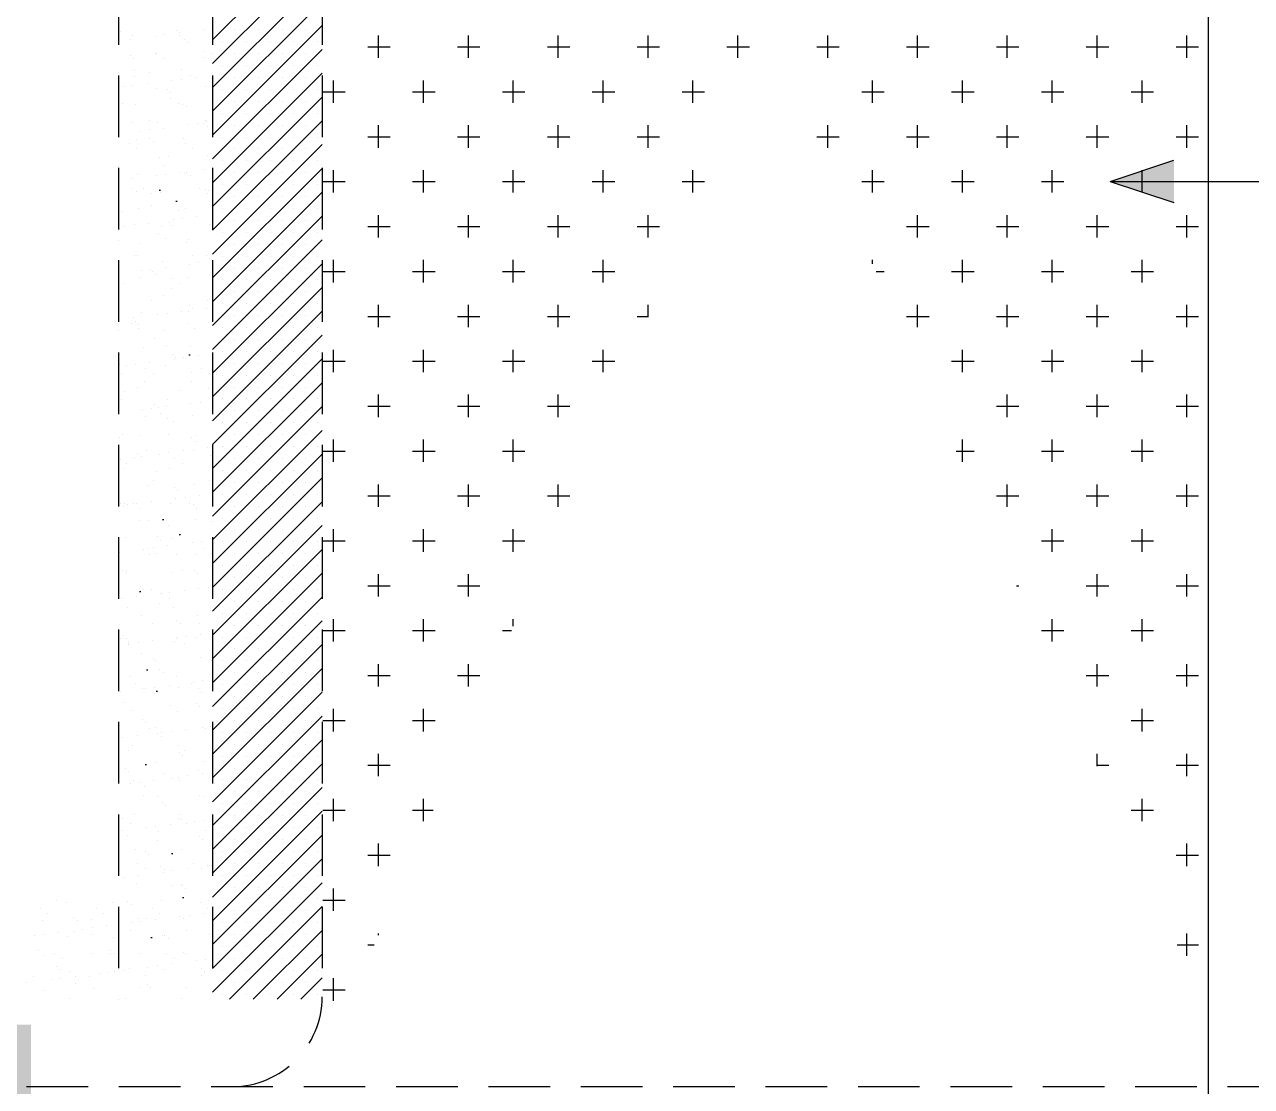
# Model space of a CAD drawing. Header units: millimetres. Extents: x 1852829 to 1882754, y -270850 to -231658.
# Drawn here: x 1857709.8 to 1857948.8, y -238661.6 to -238454.7 of the extents above; entities that cross this region are included whole.
import ezdxf

# ---------------------------------------------------------------- set-up
doc = ezdxf.new("R2010")
doc.units = ezdxf.units.MM
doc.linetypes.add('DASHED', pattern=[0.75, 0.5, -0.25])
doc.layers.add('DETAYLAR', color=7, linetype='Continuous')

# ---------------------------------------------------------------- blocks, each defined once
blk = doc.blocks.new('TD7')
at = {"linetype": 'Continuous', "ltscale": 40}
h = blk.add_hatch(dxfattribs=at)
h.set_pattern_fill('AR-SAND,_I', color=256, scale=29.166667, style=2)
h.set_pattern_definition([(37.5, (-23634.8, -8647.217), (-1.83731, 56.19903), [0, -44.33333, 0, -49.58333, 0, -47.39583]), (7.5, (-23634.8, -8647.22), (51.61849, 82.3126), [0, -23.91667, 0, -39.95833, 0, -15.3125]), (327.5, (-23670.675, -8647.217), (90.82914, 0.16506), [0, -14.58333, 0, -52.5, 0, -68.54167]), (317.5, (-23670.675, -8647.22), (87.6787, 25.59887), [0, -7.29167, 0, -34.41667, 0, -39.375])])
edge = h.paths.add_edge_path()
edge.add_line((-462.75, 631.95), (-432.21, 631.95))
edge.add_line((-492.64, 666.84), (-492.64, 631.95))
edge.add_line((-492.64, 666.84), (-462.75, 666.84))
edge.add_line((-462.75, 1292.86), (-432.21, 1292.86))
edge.add_line((-492.64, 631.95), (-462.75, 631.95))
edge.add_line((-462.75, 1292.86), (-462.75, 631.95))
edge.add_line((-432.21, 1292.86), (-432.21, 632.76))
h = blk.add_hatch(dxfattribs=at)
h.set_pattern_fill('CROSS,_I', color=256, scale=58.333333, style=2)
h.set_pattern_definition([(0, (-23634.8, -8669.255), (14.583333, 14.583333), [7.291667, -21.875]), (90, (-23631.154, -8672.901), (-14.583333, 14.583333), [7.291667, -21.875])])
edge = h.paths.add_edge_path()
edge.add_line((-108.95, 1270.82), (-108.95, 626.96))
edge.add_line((-396.64, 1270.82), (-396.64, 610.73))
blk.add_hatch(color=256, dxfattribs=at).paths.add_polyline_path([(-120.05, 890.69), (-120.05, 904.46), (-140.73, 897.57)])
h = blk.add_hatch(dxfattribs=at)
h.set_pattern_fill('AR-CONC,_I', color=256, scale=5.833333, style=2)
h.set_pattern_definition([(50, (-23634.8, -8735.487), (41.840177, -3.66054), [4.375, -48.125]), (355, (-23634.8, -8735.487), (-8.09383, 43.877874), [3.5, -38.5]), (100.4514, (-23631.313, -8735.79), (33.74638, 40.217307), [3.71818, -40.89996]), (46.1842, (-23634.8, -8723.82), (62.25573, -9.65528), [6.5625, -72.1875]), (96.6356, (-23629.61, -8724.625), (54.52199, 56.82354), [5.57727, -61.34992]), (351.1842, (-23634.8, -8723.82), (54.52195, 56.82359), [5.25, -57.75]), (21, (-23628.967, -8726.737), (34.81958, -23.4861), [4.375, -48.125]), (326, (-23628.967, -8726.737), (14.193394, 42.30042), [3.5, -38.5]), (71.4514, (-23626.065, -8728.694), (49.012987, 18.81428), [3.71818, -40.89996]), (37.5, (-23634.8, -8735.487), (0.709325, 19.418808), [0, -38.033333, 0, -39.083333, 0, -38.645833]), (7.5, (-23634.8, -8735.487), (15.345723, 23.00735), [0, -22.283333, 0, -37.158333, 0, -14.729167]), (327.5, (-23647.808, -8735.487), (31.139642, -1.315701), [0, -14.583333, 0, -45.5, 0, -60.375]), (317.5, (-23653.642, -8735.487), (34.019193, 5.839457), [0, -18.958333, 0, -30.216667, 0, -42.875])])
edge = h.paths.add_edge_path()
edge.add_line((-491.21, 306.7), (-647.68, 306.7))
edge.add_line((-647.68, 306.7), (-647.68, 623.67))
edge.add_line((-647.68, 623.67), (-491.21, 623.67))
edge.add_line((-491.21, 623.67), (-491.21, 347.05))
edge.add_line((-503.72, 306.7), (504.26, 306.7))
edge.add_line((504.26, 306.7), (504.26, 347.05))
edge.add_line((504.26, 347.05), (-491.21, 347.05))
at = {"color": 2, "linetype": 'DASHED', "ltscale": 40}
for p, q in [((-462.75, 1261.99), (-462.75, 631.95)), ((-432.21, 1261.99), (-432.21, 632.76)), ((-396.64, 1261.99), (-396.64, 632.76)), ((-108.95, 1261.99), (-108.95, 649)), ((-492.64, 603.6), (506.57, 603.6))]:
    blk.add_line(p, q, dxfattribs=at)
at = {"linetype": 'Continuous', "ltscale": 40}
for p, q in [((-108.95, 1123.05), (-108.95, 411.45)), ((-432.21, 943.57), (-396.64, 979.13)), ((-432.21, 935.83), (-396.64, 971.4)), ((-432.21, 928.1), (-396.64, 963.66)), ((-432.21, 920.37), (-396.64, 955.93)), ((-462.14, 946.43), (-462.14, 946.43)), ((-458.1, 944.91), (-458.1, 944.91)), ((-450.88, 944.77), (-450.88, 944.77)), ((-447.85, 945.17), (-447.85, 945.17)), ((-443.98, 946.46), (-443.98, 946.46)), ((-443.1, 945.79), (-443.1, 945.79)), ((-442.83, 945.11), (-442.83, 945.11)), ((-435.18, 946.83), (-435.18, 946.83)), ((-432.21, 912.63), (-396.64, 948.2)), ((-425.12, 946.79), (-425.12, 946.79)), ((-417.39, 946.79), (-417.39, 946.79)), ((-409.66, 946.79), (-409.66, 946.79)), ((-401.92, 946.79), (-401.92, 946.79)), ((-458.8, 943.72), (-458.8, 943.72)), ((-441.39, 943.56), (-441.39, 943.56)), ((-440.32, 942.57), (-440.32, 942.57)), ((-432.21, 904.9), (-396.64, 940.46)), ((-428.99, 942.92), (-428.99, 942.92)), ((-421.26, 942.92), (-421.26, 942.92)), ((-413.52, 942.92), (-413.52, 942.92)), ((-405.79, 942.92), (-405.79, 942.92)), ((-398.06, 942.92), (-398.06, 942.92)), ((-458.93, 938.44), (-458.93, 938.44)), ((-457.86, 937.45), (-457.86, 937.45)), ((-450.7, 939.07), (-450.7, 939.07)), ((-450.58, 939.06), (-450.58, 939.06)), ((-448.12, 937.49), (-448.12, 937.49)), ((-435.24, 937.92), (-435.24, 937.92)), ((-434.94, 939.64), (-434.94, 939.64)), ((-432.41, 939.09), (-432.41, 939.09)), ((-425.12, 939.05), (-425.12, 939.05)), ((-417.39, 939.05), (-417.39, 939.05)), ((-409.66, 939.05), (-409.66, 939.05)), ((-401.92, 939.05), (-401.92, 939.05)), ((-457.73, 933.67), (-457.73, 933.67)), ((-452.78, 932.8), (-452.78, 932.8)), ((-442.46, 933.87), (-442.46, 933.87)), ((-432.21, 897.16), (-396.64, 932.73)), ((-428.99, 935.18), (-428.99, 935.18)), ((-421.26, 935.18), (-421.26, 935.18)), ((-413.52, 935.18), (-413.52, 935.18)), ((-405.79, 935.18), (-405.79, 935.18)), ((-398.06, 935.18), (-398.06, 935.18)), ((-461.21, 928.3), (-461.21, 928.3)), ((-458.17, 928.7), (-458.17, 928.7)), ((-457.43, 931.82), (-457.43, 931.82)), ((-453.43, 929.33), (-453.43, 929.33)), ((-445.5, 930.37), (-445.5, 930.37)), ((-442.47, 930.77), (-442.47, 930.77)), ((-439.26, 931.85), (-439.26, 931.85)), ((-437.72, 931.39), (-437.72, 931.39)), ((-434.57, 928.4), (-434.57, 928.4)), ((-425.12, 931.32), (-425.12, 931.32)), ((-417.39, 931.32), (-417.39, 931.32)), ((-409.66, 931.32), (-409.66, 931.32)), ((-401.92, 931.32), (-401.92, 931.32)), ((-450.33, 927.83), (-450.33, 927.83)), ((-446.97, 927.48), (-446.97, 927.48)), ((-445.9, 926.5), (-445.9, 926.5)), ((-445.87, 924.45), (-445.87, 924.45)), ((-432.21, 889.43), (-396.64, 924.99)), ((-428.99, 927.45), (-428.99, 927.45)), ((-421.26, 927.45), (-421.26, 927.45)), ((-413.52, 927.45), (-413.52, 927.45)), ((-405.79, 927.45), (-405.79, 927.45)), ((-398.06, 927.45), (-398.06, 927.45)), ((-461.57, 922.85), (-461.57, 922.85)), ((-457.36, 922.43), (-457.36, 922.43)), ((-443.41, 922.89), (-443.41, 922.89)), ((-442.09, 922.63), (-442.09, 922.63)), ((-440.82, 921.85), (-440.82, 921.85)), ((-425.12, 923.58), (-425.12, 923.58)), ((-417.39, 923.58), (-417.39, 923.58)), ((-409.66, 923.58), (-409.66, 923.58)), ((-401.92, 923.58), (-401.92, 923.58)), ((-458.36, 916.73), (-458.36, 916.73)), ((-452.72, 917.21), (-452.72, 917.21)), ((-449.96, 916.59), (-449.96, 916.59)), ((-437.09, 916.38), (-437.09, 916.38)), ((-435.02, 916.53), (-435.02, 916.53)), ((-434.55, 917.24), (-434.55, 917.24)), ((-434.21, 917.16), (-434.21, 917.16)), ((-432.35, 917), (-432.35, 917)), ((-432.21, 881.7), (-396.64, 917.26)), ((-428.99, 919.72), (-428.99, 919.72)), ((-421.26, 919.72), (-421.26, 919.72)), ((-413.52, 919.72), (-413.52, 919.72)), ((-405.79, 919.72), (-405.79, 919.72)), ((-398.06, 919.72), (-398.06, 919.72)), ((-455.83, 913.91), (-455.83, 913.91)), ((-452.79, 914.31), (-452.79, 914.31)), ((-448.05, 914.93), (-448.05, 914.93)), ((-440.13, 915.98), (-440.13, 915.98)), ((-433.94, 915.54), (-433.94, 915.54)), ((-425.12, 915.85), (-425.12, 915.85)), ((-417.39, 915.85), (-417.39, 915.85)), ((-409.66, 915.85), (-409.66, 915.85)), ((-401.92, 915.85), (-401.92, 915.85)), ((-459.32, 909.81), (-459.32, 909.81)), ((-457, 911.19), (-457, 911.19)), ((-452.55, 911.41), (-452.55, 911.41)), ((-451.48, 910.42), (-451.48, 910.42)), ((-441.73, 911.39), (-441.73, 911.39)), ((-441.16, 909.85), (-441.16, 909.85)), ((-432.21, 873.96), (-396.64, 909.53)), ((-428.99, 911.98), (-428.99, 911.98)), ((-421.26, 911.98), (-421.26, 911.98)), ((-413.52, 911.98), (-413.52, 911.98)), ((-405.79, 911.98), (-405.79, 911.98)), ((-398.06, 911.98), (-398.06, 911.98)), ((-456.86, 908.24), (-456.86, 908.24)), ((-449.59, 905.35), (-449.59, 905.35)), ((-446.4, 905.77), (-446.4, 905.77)), ((-438.7, 908.28), (-438.7, 908.28)), ((-433.84, 905.92), (-433.84, 905.92)), ((-425.12, 908.12), (-425.12, 908.12)), ((-417.39, 908.12), (-417.39, 908.12)), ((-409.66, 908.12), (-409.66, 908.12)), ((-401.92, 908.12), (-401.92, 908.12)), ((-140.73, 897.57), (-120.05, 904.46)), ((-448.01, 902.6), (-448.01, 902.6)), ((-442.67, 900.54), (-442.67, 900.54)), ((-440.6, 900.45), (-440.6, 900.45)), ((-434.75, 901.58), (-434.75, 901.58)), ((-432.21, 866.23), (-396.64, 901.79)), ((-428.99, 904.25), (-428.99, 904.25)), ((-421.26, 904.25), (-421.26, 904.25)), ((-413.52, 904.25), (-413.52, 904.25)), ((-405.79, 904.25), (-405.79, 904.25)), ((-398.06, 904.25), (-398.06, 904.25)), ((-458.37, 898.47), (-458.37, 898.47)), ((-456.63, 899.95), (-456.63, 899.95)), ((-450.45, 899.51), (-450.45, 899.51)), ((-447.41, 899.91), (-447.41, 899.91)), ((-441.36, 900.15), (-441.36, 900.15)), ((-439.52, 899.47), (-439.52, 899.47)), ((-428.99, 896.51), (-428.99, 896.51)), ((-425.12, 900.38), (-425.12, 900.38)), ((-421.26, 896.51), (-421.26, 896.51)), ((-417.39, 900.38), (-417.39, 900.38)), ((-413.52, 896.51), (-413.52, 896.51)), ((-409.66, 900.38), (-409.66, 900.38)), ((-405.79, 896.51), (-405.79, 896.51)), ((-401.92, 900.38), (-401.92, 900.38)), ((-398.06, 896.51), (-398.06, 896.51)), ((-140.73, 897.57), (-120.05, 890.69)), ((-140.73, 897.57), (-14.33, 897.57)), ((-458.13, 895.33), (-458.13, 895.33)), ((-457.06, 894.35), (-457.06, 894.35)), ((-454.61, 895.2), (-454.61, 895.2)), ((-452.15, 893.64), (-452.15, 893.64)), ((-449.23, 894.11), (-449.23, 894.11)), ((-436.45, 895.24), (-436.45, 895.24)), ((-434.45, 894.82), (-434.45, 894.82)), ((-433.99, 893.67), (-433.99, 893.67)), ((-433.47, 894.68), (-433.47, 894.68)), ((-432.21, 858.49), (-396.64, 894.06)), ((-425.12, 892.65), (-425.12, 892.65)), ((-417.39, 892.65), (-417.39, 892.65)), ((-409.66, 892.65), (-409.66, 892.65)), ((-401.92, 892.65), (-401.92, 892.65)), ((-456.26, 888.71), (-456.26, 888.71)), ((-451.98, 889.7), (-451.98, 889.7)), ((-440.99, 888.91), (-440.99, 888.91)), ((-428.99, 888.78), (-428.99, 888.78)), ((-421.26, 888.78), (-421.26, 888.78)), ((-413.52, 888.78), (-413.52, 888.78)), ((-405.79, 888.78), (-405.79, 888.78)), ((-398.06, 888.78), (-398.06, 888.78)), ((-461.46, 887.96), (-461.46, 887.96)), ((-445.07, 885.12), (-445.07, 885.12)), ((-443.3, 888), (-443.3, 888)), ((-442.03, 885.52), (-442.03, 885.52)), ((-437.29, 886.14), (-437.29, 886.14)), ((-432.21, 850.76), (-396.64, 886.32)), ((-425.12, 884.91), (-425.12, 884.91)), ((-417.39, 884.91), (-417.39, 884.91)), ((-409.66, 884.91), (-409.66, 884.91)), ((-401.92, 884.91), (-401.92, 884.91)), ((-460.77, 883.05), (-460.77, 883.05)), ((-457.74, 883.45), (-457.74, 883.45)), ((-452.99, 884.07), (-452.99, 884.07)), ((-449.9, 880.6), (-449.9, 880.6)), ((-448.86, 882.87), (-448.86, 882.87)), ((-446.18, 884.38), (-446.18, 884.38)), ((-445.1, 883.39), (-445.1, 883.39)), ((-433.1, 883.44), (-433.1, 883.44)), ((-428.99, 881.05), (-428.99, 881.05)), ((-421.26, 881.05), (-421.26, 881.05)), ((-413.52, 881.05), (-413.52, 881.05)), ((-405.79, 881.05), (-405.79, 881.05)), ((-398.06, 881.05), (-398.06, 881.05)), ((-462.64, 878.27), (-462.64, 878.27)), ((-455.89, 877.47), (-455.89, 877.47)), ((-447.44, 879.03), (-447.44, 879.03)), ((-440.62, 877.67), (-440.62, 877.67)), ((-440.03, 878.74), (-440.03, 878.74)), ((-432.21, 843.03), (-396.64, 878.59)), ((-425.12, 877.18), (-425.12, 877.18)), ((-417.39, 877.18), (-417.39, 877.18)), ((-409.66, 877.18), (-409.66, 877.18)), ((-401.92, 877.18), (-401.92, 877.18)), ((-457.56, 873.62), (-457.56, 873.62)), ((-456.75, 873.36), (-456.75, 873.36)), ((-438.59, 873.39), (-438.59, 873.39)), ((-434.22, 873.42), (-434.22, 873.42)), ((-428.99, 873.31), (-428.99, 873.31)), ((-421.26, 873.31), (-421.26, 873.31)), ((-413.52, 873.31), (-413.52, 873.31)), ((-405.79, 873.31), (-405.79, 873.31)), ((-398.06, 873.31), (-398.06, 873.31)), ((-455.39, 868.66), (-455.39, 868.66)), ((-452.36, 869.05), (-452.36, 869.05)), ((-448.49, 871.63), (-448.49, 871.63)), ((-447.62, 869.68), (-447.62, 869.68)), ((-439.69, 870.72), (-439.69, 870.72)), ((-436.66, 871.12), (-436.66, 871.12)), ((-433.15, 872.44), (-433.15, 872.44)), ((-432.74, 872.2), (-432.74, 872.2)), ((-432.21, 835.29), (-396.64, 870.86)), ((-425.12, 869.45), (-425.12, 869.45)), ((-417.39, 869.45), (-417.39, 869.45)), ((-409.66, 869.45), (-409.66, 869.45)), ((-401.92, 869.45), (-401.92, 869.45)), ((-455.53, 866.23), (-455.53, 866.23)), ((-451.76, 868.3), (-451.76, 868.3)), ((-450.68, 867.32), (-450.68, 867.32)), ((-445.19, 865.99), (-445.19, 865.99)), ((-440.26, 866.43), (-440.26, 866.43)), ((-428.99, 865.58), (-428.99, 865.58)), ((-421.26, 865.58), (-421.26, 865.58)), ((-413.52, 865.58), (-413.52, 865.58)), ((-405.79, 865.58), (-405.79, 865.58)), ((-398.06, 865.58), (-398.06, 865.58)), ((-460.9, 864.39), (-460.9, 864.39)), ((-445.61, 862.67), (-445.61, 862.67)), ((-442.73, 864.42), (-442.73, 864.42)), ((-432.37, 860.96), (-432.37, 860.96)), ((-432.21, 827.56), (-396.64, 863.12)), ((-425.12, 861.71), (-425.12, 861.71)), ((-417.39, 861.71), (-417.39, 861.71)), ((-409.66, 861.71), (-409.66, 861.71)), ((-401.92, 861.71), (-401.92, 861.71)), ((-452.04, 858.75), (-452.04, 858.75)), ((-448.12, 860.39), (-448.12, 860.39)), ((-439.8, 857.34), (-439.8, 857.34)), ((-433.87, 858.78), (-433.87, 858.78)), ((-428.99, 857.84), (-428.99, 857.84)), ((-421.26, 857.84), (-421.26, 857.84)), ((-413.52, 857.84), (-413.52, 857.84)), ((-405.79, 857.84), (-405.79, 857.84)), ((-398.06, 857.84), (-398.06, 857.84)), ((-462.68, 852.59), (-462.68, 852.59)), ((-457.94, 853.22), (-457.94, 853.22)), ((-455.16, 855), (-455.16, 855)), ((-450.02, 854.26), (-450.02, 854.26)), ((-446.98, 854.66), (-446.98, 854.66)), ((-442.24, 855.28), (-442.24, 855.28)), ((-439.89, 855.19), (-439.89, 855.19)), ((-438.73, 856.36), (-438.73, 856.36)), ((-434.31, 856.33), (-434.31, 856.33)), ((-432.21, 819.82), (-396.64, 855.39)), ((-425.12, 853.98), (-425.12, 853.98)), ((-417.39, 853.98), (-417.39, 853.98)), ((-409.66, 853.98), (-409.66, 853.98)), ((-401.92, 853.98), (-401.92, 853.98)), ((-462.68, 849.22), (-462.68, 849.22)), ((-458.64, 851.35), (-458.64, 851.35)), ((-457.34, 852.23), (-457.34, 852.23)), ((-456.26, 851.24), (-456.26, 851.24)), ((-456.18, 849.78), (-456.18, 849.78)), ((-447.76, 849.15), (-447.76, 849.15)), ((-440.48, 851.38), (-440.48, 851.38)), ((-438.02, 849.82), (-438.02, 849.82)), ((-433.65, 851.71), (-433.65, 851.71)), ((-428.99, 850.11), (-428.99, 850.11)), ((-421.26, 850.11), (-421.26, 850.11)), ((-413.52, 850.11), (-413.52, 850.11)), ((-405.79, 850.11), (-405.79, 850.11)), ((-398.06, 850.11), (-398.06, 850.11)), ((-451.19, 846.59), (-451.19, 846.59)), ((-432.21, 812.09), (-396.64, 847.66)), ((-425.12, 846.24), (-425.12, 846.24)), ((-417.39, 846.24), (-417.39, 846.24)), ((-409.66, 846.24), (-409.66, 846.24)), ((-401.92, 846.24), (-401.92, 846.24)), ((-454.79, 843.76), (-454.79, 843.76)), ((-447.33, 844.14), (-447.33, 844.14)), ((-445.38, 841.27), (-445.38, 841.27)), ((-439.52, 843.95), (-439.52, 843.95)), ((-436.86, 840.89), (-436.86, 840.89)), ((-428.99, 842.38), (-428.99, 842.38)), ((-421.26, 842.38), (-421.26, 842.38)), ((-413.52, 842.38), (-413.52, 842.38)), ((-405.79, 842.38), (-405.79, 842.38)), ((-398.06, 842.38), (-398.06, 842.38)), ((-462.31, 837.98), (-462.31, 837.98)), ((-460.34, 837.8), (-460.34, 837.8)), ((-457.3, 838.2), (-457.3, 838.2)), ((-453.93, 836.74), (-453.93, 836.74)), ((-452.56, 838.82), (-452.56, 838.82)), ((-447.39, 837.91), (-447.39, 837.91)), ((-444.64, 839.86), (-444.64, 839.86)), ((-444.31, 840.28), (-444.31, 840.28)), ((-441.6, 840.26), (-441.6, 840.26)), ((-435.77, 836.78), (-435.77, 836.78)), ((-432.21, 804.36), (-396.64, 839.92)), ((-425.12, 838.51), (-425.12, 838.51)), ((-417.39, 838.51), (-417.39, 838.51)), ((-409.66, 838.51), (-409.66, 838.51)), ((-401.92, 838.51), (-401.92, 838.51)), ((-461.84, 835.16), (-461.84, 835.16)), ((-451.47, 835.18), (-451.47, 835.18)), ((-439.23, 835.63), (-439.23, 835.63)), ((-439.16, 832.71), (-439.16, 832.71)), ((-433.31, 835.21), (-433.31, 835.21)), ((-428.99, 834.64), (-428.99, 834.64)), ((-421.26, 834.64), (-421.26, 834.64)), ((-413.52, 834.64), (-413.52, 834.64)), ((-405.79, 834.64), (-405.79, 834.64)), ((-398.06, 834.64), (-398.06, 834.64)), ((-460.78, 829.5), (-460.78, 829.5)), ((-456.77, 830.51), (-456.77, 830.51)), ((-454.42, 832.52), (-454.42, 832.52)), ((-442.62, 829.53), (-442.62, 829.53)), ((-433.42, 830.31), (-433.42, 830.31)), ((-432.35, 829.33), (-432.35, 829.33)), ((-432.21, 796.62), (-396.64, 832.19)), ((-425.12, 830.78), (-425.12, 830.78)), ((-417.39, 830.78), (-417.39, 830.78)), ((-409.66, 830.78), (-409.66, 830.78)), ((-401.92, 830.78), (-401.92, 830.78)), ((-461.94, 826.75), (-461.94, 826.75)), ((-450.96, 825.19), (-450.96, 825.19)), ((-447.02, 826.67), (-447.02, 826.67)), ((-439.26, 825.47), (-439.26, 825.47)), ((-436.22, 825.87), (-436.22, 825.87)), ((-428.99, 826.91), (-428.99, 826.91)), ((-421.26, 826.91), (-421.26, 826.91)), ((-413.52, 826.91), (-413.52, 826.91)), ((-405.79, 826.91), (-405.79, 826.91)), ((-398.06, 826.91), (-398.06, 826.91)), ((-454.96, 823.4), (-454.96, 823.4)), ((-454.06, 821.28), (-454.06, 821.28)), ((-451.92, 823.8), (-451.92, 823.8)), ((-449.88, 824.21), (-449.88, 824.21)), ((-449.22, 822.14), (-449.22, 822.14)), ((-447.18, 824.43), (-447.18, 824.43)), ((-438.79, 821.47), (-438.79, 821.47)), ((-432.21, 788.89), (-396.64, 824.45)), ((-425.12, 823.04), (-425.12, 823.04)), ((-417.39, 823.04), (-417.39, 823.04)), ((-409.66, 823.04), (-409.66, 823.04)), ((-401.92, 823.04), (-401.92, 823.04)), ((-446.76, 820.57), (-446.76, 820.57)), ((-444.81, 819.56), (-444.81, 819.56)), ((-428.99, 819.17), (-428.99, 819.17)), ((-421.26, 819.17), (-421.26, 819.17)), ((-413.52, 819.17), (-413.52, 819.17)), ((-405.79, 819.17), (-405.79, 819.17)), ((-398.06, 819.17), (-398.06, 819.17)), ((-462.35, 814.44), (-462.35, 814.44)), ((-461.58, 815.51), (-461.58, 815.51)), ((-456.07, 814.89), (-456.07, 814.89)), ((-446.65, 815.43), (-446.65, 815.43)), ((-439, 814.24), (-439, 814.24)), ((-437.93, 813.25), (-437.93, 813.25)), ((-437.91, 814.93), (-437.91, 814.93)), ((-432.21, 781.15), (-396.64, 816.72)), ((-425.12, 815.31), (-425.12, 815.31)), ((-417.39, 815.31), (-417.39, 815.31)), ((-409.66, 815.31), (-409.66, 815.31)), ((-401.92, 815.31), (-401.92, 815.31)), ((-456.54, 809.12), (-456.54, 809.12)), ((-453.69, 810.04), (-453.69, 810.04)), ((-449.58, 809.01), (-449.58, 809.01)), ((-446.55, 809.41), (-446.55, 809.41)), ((-441.8, 810.03), (-441.8, 810.03)), ((-438.42, 810.23), (-438.42, 810.23)), ((-433.88, 811.07), (-433.88, 811.07)), ((-432.21, 773.42), (-396.64, 808.99)), ((-428.99, 811.44), (-428.99, 811.44)), ((-421.26, 811.44), (-421.26, 811.44)), ((-413.52, 811.44), (-413.52, 811.44)), ((-405.79, 811.44), (-405.79, 811.44)), ((-398.06, 811.44), (-398.06, 811.44)), ((-462.68, 807.5), (-462.68, 807.5)), ((-462.25, 807.34), (-462.25, 807.34)), ((-460.22, 805.93), (-460.22, 805.93)), ((-457.51, 807.96), (-457.51, 807.96)), ((-455.46, 808.13), (-455.46, 808.13)), ((-444.51, 807.53), (-444.51, 807.53)), ((-442.05, 805.96), (-442.05, 805.96)), ((-432.85, 808.6), (-432.85, 808.6)), ((-425.12, 807.57), (-425.12, 807.57)), ((-417.39, 807.57), (-417.39, 807.57)), ((-409.66, 807.57), (-409.66, 807.57)), ((-401.92, 807.57), (-401.92, 807.57)), ((-461.21, 804.27), (-461.21, 804.27)), ((-450.39, 803.48), (-450.39, 803.48)), ((-446.29, 804.19), (-446.29, 804.19)), ((-432.21, 765.69), (-396.64, 801.25)), ((-428.99, 803.71), (-428.99, 803.71)), ((-421.26, 803.71), (-421.26, 803.71)), ((-413.52, 803.71), (-413.52, 803.71)), ((-405.79, 803.71), (-405.79, 803.71)), ((-398.06, 803.71), (-398.06, 803.71)), ((-453.32, 798.8), (-453.32, 798.8)), ((-451.36, 800.29), (-451.36, 800.29)), ((-444.58, 798.16), (-444.58, 798.16)), ((-443.51, 797.18), (-443.51, 797.18)), ((-438.05, 798.99), (-438.05, 798.99)), ((-433.2, 800.32), (-433.2, 800.32)), ((-425.12, 799.84), (-425.12, 799.84)), ((-417.39, 799.84), (-417.39, 799.84)), ((-409.66, 799.84), (-409.66, 799.84)), ((-401.92, 799.84), (-401.92, 799.84)), ((-462.12, 793.04), (-462.12, 793.04)), ((-460.84, 793.03), (-460.84, 793.03)), ((-457.97, 792.89), (-457.97, 792.89)), ((-456.87, 792.94), (-456.87, 792.94)), ((-452.13, 793.57), (-452.13, 793.57)), ((-445.92, 792.95), (-445.92, 792.95)), ((-444.2, 794.61), (-444.2, 794.61)), ((-441.17, 795.01), (-441.17, 795.01)), ((-439.8, 792.92), (-439.8, 792.92)), ((-436.43, 795.64), (-436.43, 795.64)), ((-432.21, 757.95), (-396.64, 793.52)), ((-428.99, 795.97), (-428.99, 795.97)), ((-421.26, 795.97), (-421.26, 795.97)), ((-413.52, 795.97), (-413.52, 795.97)), ((-405.79, 795.97), (-405.79, 795.97)), ((-398.06, 795.97), (-398.06, 795.97)), ((-461.04, 792.06), (-461.04, 792.06)), ((-459.91, 792.54), (-459.91, 792.54)), ((-455.51, 791.32), (-455.51, 791.32)), ((-438.43, 792.53), (-438.43, 792.53)), ((-437.34, 791.35), (-437.34, 791.35)), ((-425.12, 792.11), (-425.12, 792.11)), ((-417.39, 792.11), (-417.39, 792.11)), ((-409.66, 792.11), (-409.66, 792.11)), ((-401.92, 792.11), (-401.92, 792.11)), ((-455.97, 787.41), (-455.97, 787.41)), ((-452.95, 787.56), (-452.95, 787.56)), ((-446.65, 785.68), (-446.65, 785.68)), ((-437.69, 787.75), (-437.69, 787.75)), ((-432.63, 787.21), (-432.63, 787.21)), ((-432.21, 750.22), (-396.64, 785.78)), ((-428.99, 788.24), (-428.99, 788.24)), ((-421.26, 788.24), (-421.26, 788.24)), ((-413.52, 788.24), (-413.52, 788.24)), ((-405.79, 788.24), (-405.79, 788.24)), ((-398.06, 788.24), (-398.06, 788.24)), ((-460.47, 781.79), (-460.47, 781.79)), ((-450.16, 782.09), (-450.16, 782.09)), ((-449.09, 781.1), (-449.09, 781.1)), ((-445.55, 781.71), (-445.55, 781.71)), ((-425.12, 784.37), (-425.12, 784.37)), ((-417.39, 784.37), (-417.39, 784.37)), ((-409.66, 784.37), (-409.66, 784.37)), ((-401.92, 784.37), (-401.92, 784.37)), ((-462.45, 777.11), (-462.45, 777.11)), ((-454.53, 778.15), (-454.53, 778.15)), ((-453.25, 778.28), (-453.25, 778.28)), ((-451.49, 778.55), (-451.49, 778.55)), ((-446.75, 779.17), (-446.75, 779.17)), ((-438.83, 780.22), (-438.83, 780.22)), ((-435.79, 780.62), (-435.79, 780.62)), ((-435.09, 778.31), (-435.09, 778.31)), ((-432.21, 742.48), (-396.64, 778.05)), ((-428.99, 780.5), (-428.99, 780.5)), ((-421.26, 780.5), (-421.26, 780.5)), ((-413.52, 780.5), (-413.52, 780.5)), ((-405.79, 780.5), (-405.79, 780.5)), ((-398.06, 780.5), (-398.06, 780.5)), ((-452.59, 776.32), (-452.59, 776.32)), ((-450.79, 776.71), (-450.79, 776.71)), ((-444.01, 776.45), (-444.01, 776.45)), ((-437.32, 776.51), (-437.32, 776.51)), ((-432.63, 776.75), (-432.63, 776.75)), ((-425.12, 776.64), (-425.12, 776.64)), ((-417.39, 776.64), (-417.39, 776.64)), ((-409.66, 776.64), (-409.66, 776.64)), ((-401.92, 776.64), (-401.92, 776.64)), ((-461.55, 771.33), (-461.55, 771.33)), ((-460.11, 770.55), (-460.11, 770.55)), ((-460.1, 771.04), (-460.1, 771.04)), ((-445.19, 770.47), (-445.19, 770.47)), ((-441.94, 771.07), (-441.94, 771.07)), ((-438.21, 771.13), (-438.21, 771.13)), ((-437.13, 770.15), (-437.13, 770.15)), ((-432.21, 734.75), (-396.64, 770.32)), ((-428.99, 772.77), (-428.99, 772.77)), ((-421.26, 772.77), (-421.26, 772.77)), ((-413.52, 772.77), (-413.52, 772.77)), ((-405.79, 772.77), (-405.79, 772.77)), ((-398.06, 772.77), (-398.06, 772.77)), ((-455.74, 766.01), (-455.74, 766.01)), ((-454.67, 765.03), (-454.67, 765.03)), ((-452.22, 765.08), (-452.22, 765.08)), ((-436.95, 765.27), (-436.95, 765.27)), ((-433.45, 765.82), (-433.45, 765.82)), ((-428.99, 765.04), (-428.99, 765.04)), ((-425.12, 768.9), (-425.12, 768.9)), ((-421.26, 765.04), (-421.26, 765.04)), ((-417.39, 768.9), (-417.39, 768.9)), ((-413.52, 765.04), (-413.52, 765.04)), ((-409.66, 768.9), (-409.66, 768.9)), ((-405.79, 765.04), (-405.79, 765.04)), ((-401.92, 768.9), (-401.92, 768.9)), ((-398.06, 765.04), (-398.06, 765.04)), ((-461.82, 762.09), (-461.82, 762.09)), ((-457.07, 762.71), (-457.07, 762.71)), ((-449.15, 763.75), (-449.15, 763.75)), ((-448.54, 763.67), (-448.54, 763.67)), ((-446.11, 764.15), (-446.11, 764.15)), ((-446.08, 762.11), (-446.08, 762.11)), ((-441.37, 764.78), (-441.37, 764.78)), ((-432.21, 727.02), (-396.64, 762.58)), ((-425.12, 761.17), (-425.12, 761.17)), ((-417.39, 761.17), (-417.39, 761.17)), ((-409.66, 761.17), (-409.66, 761.17)), ((-401.92, 761.17), (-401.92, 761.17)), ((-459.74, 759.31), (-459.74, 759.31)), ((-449.59, 760.38), (-449.59, 760.38)), ((-444.82, 759.23), (-444.82, 759.23)), ((-428.99, 757.3), (-428.99, 757.3)), ((-421.26, 757.3), (-421.26, 757.3)), ((-413.52, 757.3), (-413.52, 757.3)), ((-405.79, 757.3), (-405.79, 757.3)), ((-398.06, 757.3), (-398.06, 757.3)), ((-455.39, 756.43), (-455.39, 756.43)), ((-451.85, 753.84), (-451.85, 753.84)), ((-443.79, 755.06), (-443.79, 755.06)), ((-442.71, 754.07), (-442.71, 754.07)), ((-437.23, 756.46), (-437.23, 756.46)), ((-436.58, 754.03), (-436.58, 754.03)), ((-432.21, 719.28), (-396.64, 754.85)), ((-425.12, 753.44), (-425.12, 753.44)), ((-417.39, 753.44), (-417.39, 753.44)), ((-409.66, 753.44), (-409.66, 753.44)), ((-401.92, 753.44), (-401.92, 753.44)), ((-462, 749.03), (-462, 749.03)), ((-461.32, 749.94), (-461.32, 749.94)), ((-443.83, 749.07), (-443.83, 749.07)), ((-443.77, 749.36), (-443.77, 749.36)), ((-440.74, 749.76), (-440.74, 749.76)), ((-437.64, 749.42), (-437.64, 749.42)), ((-435.99, 750.38), (-435.99, 750.38)), ((-428.99, 749.57), (-428.99, 749.57)), ((-421.26, 749.57), (-421.26, 749.57)), ((-413.52, 749.57), (-413.52, 749.57)), ((-405.79, 749.57), (-405.79, 749.57)), ((-398.06, 749.57), (-398.06, 749.57)), ((-460.25, 748.95), (-460.25, 748.95)), ((-459.54, 747.47), (-459.54, 747.47)), ((-459.47, 747.29), (-459.47, 747.29)), ((-459.37, 748.07), (-459.37, 748.07)), ((-456.44, 747.69), (-456.44, 747.69)), ((-451.69, 748.32), (-451.69, 748.32)), ((-444.45, 747.99), (-444.45, 747.99)), ((-441.37, 747.5), (-441.37, 747.5)), ((-432.21, 711.55), (-396.64, 747.11)), ((-425.12, 745.7), (-425.12, 745.7)), ((-417.39, 745.7), (-417.39, 745.7)), ((-409.66, 745.7), (-409.66, 745.7)), ((-401.92, 745.7), (-401.92, 745.7)), ((-455.17, 744.3), (-455.17, 744.3)), ((-451.48, 742.6), (-451.48, 742.6)), ((-450.68, 741.82), (-450.68, 741.82)), ((-436.22, 742.79), (-436.22, 742.79)), ((-432.52, 741.86), (-432.52, 741.86)), ((-428.99, 741.83), (-428.99, 741.83)), ((-421.26, 741.83), (-421.26, 741.83)), ((-413.52, 741.83), (-413.52, 741.83)), ((-405.79, 741.83), (-405.79, 741.83)), ((-398.06, 741.83), (-398.06, 741.83)), ((-449.37, 738.98), (-449.37, 738.98)), ((-448.29, 737.99), (-448.29, 737.99)), ((-432.21, 703.81), (-396.64, 739.38)), ((-425.12, 737.97), (-425.12, 737.97)), ((-417.39, 737.97), (-417.39, 737.97)), ((-409.66, 737.97), (-409.66, 737.97)), ((-401.92, 737.97), (-401.92, 737.97)), ((-459, 736.83), (-459, 736.83)), ((-457.29, 734.43), (-457.29, 734.43)), ((-451.06, 733.3), (-451.06, 733.3)), ((-446.32, 733.92), (-446.32, 733.92)), ((-444.08, 736.76), (-444.08, 736.76)), ((-443.22, 733.34), (-443.22, 733.34)), ((-439.12, 734.46), (-439.12, 734.46)), ((-438.39, 734.96), (-438.39, 734.96)), ((-435.36, 735.36), (-435.36, 735.36)), ((-428.99, 734.1), (-428.99, 734.1)), ((-421.26, 734.1), (-421.26, 734.1)), ((-413.52, 734.1), (-413.52, 734.1)), ((-405.79, 734.1), (-405.79, 734.1)), ((-398.06, 734.1), (-398.06, 734.1)), ((-462.02, 731.85), (-462.02, 731.85)), ((-454.83, 732.86), (-454.83, 732.86)), ((-454.1, 732.9), (-454.1, 732.9)), ((-451.12, 731.36), (-451.12, 731.36)), ((-436.66, 732.89), (-436.66, 732.89)), ((-435.85, 731.55), (-435.85, 731.55)), ((-432.21, 696.08), (-396.64, 731.65)), ((-425.12, 730.23), (-425.12, 730.23)), ((-417.39, 730.23), (-417.39, 730.23)), ((-409.66, 730.23), (-409.66, 730.23)), ((-401.92, 730.23), (-401.92, 730.23)), ((-460.75, 728.22), (-460.75, 728.22)), ((-458.64, 725.59), (-458.64, 725.59)), ((-445.97, 727.22), (-445.97, 727.22)), ((-443.72, 725.52), (-443.72, 725.52)), ((-437.41, 728.02), (-437.41, 728.02)), ((-436.33, 727.04), (-436.33, 727.04)), ((-428.99, 726.37), (-428.99, 726.37)), ((-421.26, 726.37), (-421.26, 726.37)), ((-413.52, 726.37), (-413.52, 726.37)), ((-405.79, 726.37), (-405.79, 726.37)), ((-398.06, 726.37), (-398.06, 726.37)), ((-454.95, 722.9), (-454.95, 722.9)), ((-453.87, 721.92), (-453.87, 721.92)), ((-432.21, 688.35), (-396.64, 723.91)), ((-425.12, 722.5), (-425.12, 722.5)), ((-417.39, 722.5), (-417.39, 722.5)), ((-409.66, 722.5), (-409.66, 722.5)), ((-401.92, 722.5), (-401.92, 722.5)), ((-456.64, 717.46), (-456.64, 717.46)), ((-452.58, 719.82), (-452.58, 719.82)), ((-450.75, 720.12), (-450.75, 720.12)), ((-450.12, 718.25), (-450.12, 718.25)), ((-448.8, 717.27), (-448.8, 717.27)), ((-448.72, 718.5), (-448.72, 718.5)), ((-445.68, 718.9), (-445.68, 718.9)), ((-440.94, 719.52), (-440.94, 719.52)), ((-435.48, 720.31), (-435.48, 720.31)), ((-434.41, 719.85), (-434.41, 719.85)), ((-433.02, 720.57), (-433.02, 720.57)), ((-428.99, 718.63), (-428.99, 718.63)), ((-421.26, 718.63), (-421.26, 718.63)), ((-413.52, 718.63), (-413.52, 718.63)), ((-405.79, 718.63), (-405.79, 718.63)), ((-398.06, 718.63), (-398.06, 718.63)), ((-461.38, 716.83), (-461.38, 716.83)), ((-458.27, 714.35), (-458.27, 714.35)), ((-443.35, 714.28), (-443.35, 714.28)), ((-432.21, 680.61), (-396.64, 716.18)), ((-425.12, 714.77), (-425.12, 714.77)), ((-417.39, 714.77), (-417.39, 714.77)), ((-409.66, 714.77), (-409.66, 714.77)), ((-401.92, 714.77), (-401.92, 714.77)), ((-459.43, 712.58), (-459.43, 712.58)), ((-442.99, 711.95), (-442.99, 711.95)), ((-441.91, 710.96), (-441.91, 710.96)), ((-441.26, 712.61), (-441.26, 712.61)), ((-428.99, 710.9), (-428.99, 710.9)), ((-421.26, 710.9), (-421.26, 710.9)), ((-413.52, 710.9), (-413.52, 710.9)), ((-405.79, 710.9), (-405.79, 710.9)), ((-398.06, 710.9), (-398.06, 710.9)), ((-460.52, 706.83), (-460.52, 706.83)), ((-459.45, 705.84), (-459.45, 705.84)), ((-450.38, 708.88), (-450.38, 708.88)), ((-447.86, 705.21), (-447.86, 705.21)), ((-436.84, 706.31), (-436.84, 706.31)), ((-435.11, 709.07), (-435.11, 709.07)), ((-432.21, 672.88), (-396.64, 708.44)), ((-425.12, 707.03), (-425.12, 707.03)), ((-417.39, 707.03), (-417.39, 707.03)), ((-409.66, 707.03), (-409.66, 707.03)), ((-401.92, 707.03), (-401.92, 707.03)), ((-459.04, 702.04), (-459.04, 702.04)), ((-457.9, 703.11), (-457.9, 703.11)), ((-456, 702.44), (-456, 702.44)), ((-451.26, 703.06), (-451.26, 703.06)), ((-445.4, 703.64), (-445.4, 703.64)), ((-443.34, 704.11), (-443.34, 704.11)), ((-442.98, 703.04), (-442.98, 703.04)), ((-440.3, 704.5), (-440.3, 704.5)), ((-435.56, 705.13), (-435.56, 705.13)), ((-428.99, 703.17), (-428.99, 703.17)), ((-421.26, 703.17), (-421.26, 703.17)), ((-413.52, 703.17), (-413.52, 703.17)), ((-405.79, 703.17), (-405.79, 703.17)), ((-398.06, 703.17), (-398.06, 703.17)), ((-454.71, 697.97), (-454.71, 697.97)), ((-454.37, 701.19), (-454.37, 701.19)), ((-450.01, 697.64), (-450.01, 697.64)), ((-436.55, 698), (-436.55, 698)), ((-434.75, 697.83), (-434.75, 697.83)), ((-432.21, 665.14), (-396.64, 700.71)), ((-425.12, 699.3), (-425.12, 699.3)), ((-417.39, 699.3), (-417.39, 699.3)), ((-409.66, 699.3), (-409.66, 699.3)), ((-401.92, 699.3), (-401.92, 699.3)), ((-448.57, 695.87), (-448.57, 695.87)), ((-447.49, 694.89), (-447.49, 694.89)), ((-428.99, 695.43), (-428.99, 695.43)), ((-421.26, 695.43), (-421.26, 695.43)), ((-413.52, 695.43), (-413.52, 695.43)), ((-405.79, 695.43), (-405.79, 695.43)), ((-398.06, 695.43), (-398.06, 695.43)), ((-461.32, 690.57), (-461.32, 690.57)), ((-457.54, 691.87), (-457.54, 691.87)), ((-443.15, 690.6), (-443.15, 690.6)), ((-442.61, 691.8), (-442.61, 691.8)), ((-442.42, 690.24), (-442.42, 690.24)), ((-437.96, 689.71), (-437.96, 689.71)), ((-434.92, 690.11), (-434.92, 690.11)), ((-432.21, 657.41), (-396.64, 692.98)), ((-425.12, 691.56), (-425.12, 691.56)), ((-417.39, 691.56), (-417.39, 691.56)), ((-409.66, 691.56), (-409.66, 691.56)), ((-401.92, 691.56), (-401.92, 691.56)), ((-461.59, 686.6), (-461.59, 686.6)), ((-458.86, 689), (-458.86, 689)), ((-453.66, 687.64), (-453.66, 687.64)), ((-450.63, 688.04), (-450.63, 688.04)), ((-449.65, 686.4), (-449.65, 686.4)), ((-445.88, 688.67), (-445.88, 688.67)), ((-440.69, 689.04), (-440.69, 689.04)), ((-434.38, 686.59), (-434.38, 686.59)), ((-428.99, 687.7), (-428.99, 687.7)), ((-421.26, 687.7), (-421.26, 687.7)), ((-413.52, 687.7), (-413.52, 687.7)), ((-405.79, 687.7), (-405.79, 687.7)), ((-398.06, 687.7), (-398.06, 687.7)), ((-459.95, 685.12), (-459.95, 685.12)), ((-450, 683.36), (-450, 683.36)), ((-436.61, 684.92), (-436.61, 684.92)), ((-435.54, 683.93), (-435.54, 683.93)), ((-432.21, 649.68), (-396.64, 685.24)), ((-425.12, 683.83), (-425.12, 683.83)), ((-417.39, 683.83), (-417.39, 683.83)), ((-409.66, 683.83), (-409.66, 683.83)), ((-401.92, 683.83), (-401.92, 683.83)), ((-457.17, 680.63), (-457.17, 680.63)), ((-454.15, 679.8), (-454.15, 679.8)), ((-453.07, 678.81), (-453.07, 678.81)), ((-442.25, 680.56), (-442.25, 680.56)), ((-432.21, 641.94), (-396.64, 677.51)), ((-428.99, 679.96), (-428.99, 679.96)), ((-421.26, 679.96), (-421.26, 679.96)), ((-413.52, 679.96), (-413.52, 679.96)), ((-405.79, 679.96), (-405.79, 679.96)), ((-398.06, 679.96), (-398.06, 679.96)), ((-456.61, 675.96), (-456.61, 675.96)), ((-454.15, 674.4), (-454.15, 674.4)), ((-449.28, 675.16), (-449.28, 675.16)), ((-448, 674.16), (-448, 674.16)), ((-445.25, 673.65), (-445.25, 673.65)), ((-440.51, 674.27), (-440.51, 674.27)), ((-438.44, 676), (-438.44, 676)), ((-435.98, 674.43), (-435.98, 674.43)), ((-434.01, 675.35), (-434.01, 675.35)), ((-432.58, 675.31), (-432.58, 675.31)), ((-425.12, 676.1), (-425.12, 676.1)), ((-417.39, 676.1), (-417.39, 676.1)), ((-409.66, 676.1), (-409.66, 676.1)), ((-401.92, 676.1), (-401.92, 676.1)), ((-460.95, 671.58), (-460.95, 671.58)), ((-456.8, 669.39), (-456.8, 669.39)), ((-456.21, 672.2), (-456.21, 672.2)), ((-448.28, 673.25), (-448.28, 673.25)), ((-432.21, 634.21), (-396.64, 669.77)), ((-428.99, 672.23), (-428.99, 672.23)), ((-421.26, 672.23), (-421.26, 672.23)), ((-413.52, 672.23), (-413.52, 672.23)), ((-405.79, 672.23), (-405.79, 672.23)), ((-398.06, 672.23), (-398.06, 672.23)), ((-445.29, 668.75), (-445.29, 668.75)), ((-442.19, 668.84), (-442.19, 668.84)), ((-441.88, 669.32), (-441.88, 669.32)), ((-441.12, 667.86), (-441.12, 667.86)), ((-425.12, 668.36), (-425.12, 668.36)), ((-417.39, 668.36), (-417.39, 668.36)), ((-409.66, 668.36), (-409.66, 668.36)), ((-401.92, 668.36), (-401.92, 668.36)), ((-483.07, 663.92), (-483.07, 663.92)), ((-479.59, 663.42), (-479.59, 663.42)), ((-464.67, 663.35), (-464.67, 663.35)), ((-459.73, 663.72), (-459.73, 663.72)), ((-458.65, 662.74), (-458.65, 662.74)), ((-451.9, 661.36), (-451.9, 661.36)), ((-448.91, 663.92), (-448.91, 663.92)), ((-436.04, 663.21), (-436.04, 663.21)), ((-433.73, 661.39), (-433.73, 661.39)), ((-433.64, 664.11), (-433.64, 664.11)), ((-428.99, 664.5), (-428.99, 664.5)), ((-426.74, 631.95), (-396.64, 662.04)), ((-421.26, 664.5), (-421.26, 664.5)), ((-413.52, 664.5), (-413.52, 664.5)), ((-405.79, 664.5), (-405.79, 664.5)), ((-398.06, 664.5), (-398.06, 664.5)), ((-488.23, 661.29), (-488.23, 661.29)), ((-487.46, 657.39), (-487.46, 657.39)), ((-485.77, 659.72), (-485.77, 659.72)), ((-477.26, 658.6), (-477.26, 658.6)), ((-476.19, 657.62), (-476.19, 657.62)), ((-471.7, 657.95), (-471.7, 657.95)), ((-470.06, 661.32), (-470.06, 661.32)), ((-467.6, 659.76), (-467.6, 659.76)), ((-456.43, 658.15), (-456.43, 658.15)), ((-453.58, 658.09), (-453.58, 658.09)), ((-450.83, 657.81), (-450.83, 657.81)), ((-449.44, 659.79), (-449.44, 659.79)), ((-442.91, 658.85), (-442.91, 658.85)), ((-441.51, 658.08), (-441.51, 658.08)), ((-439.87, 659.25), (-439.87, 659.25)), ((-435.13, 659.88), (-435.13, 659.88)), ((-425.12, 660.63), (-425.12, 660.63)), ((-417.39, 660.63), (-417.39, 660.63)), ((-409.66, 660.63), (-409.66, 660.63)), ((-401.92, 660.63), (-401.92, 660.63)), ((-482.23, 653.67), (-482.23, 653.67)), ((-476.91, 654.08), (-476.91, 654.08)), ((-474.31, 654.72), (-474.31, 654.72)), ((-471.27, 655.12), (-471.27, 655.12)), ((-466.53, 655.74), (-466.53, 655.74)), ((-458.75, 654.11), (-458.75, 654.11)), ((-458.61, 656.78), (-458.61, 656.78)), ((-455.57, 657.18), (-455.57, 657.18)), ((-440.58, 654.15), (-440.58, 654.15)), ((-428.99, 656.76), (-428.99, 656.76)), ((-421.26, 656.76), (-421.26, 656.76)), ((-419, 631.95), (-396.64, 654.31)), ((-413.52, 656.76), (-413.52, 656.76)), ((-405.79, 656.76), (-405.79, 656.76)), ((-398.06, 656.76), (-398.06, 656.76)), ((-490.01, 652.65), (-490.01, 652.65)), ((-486.98, 653.05), (-486.98, 653.05)), ((-479.22, 652.18), (-479.22, 652.18)), ((-471.11, 652.97), (-471.11, 652.97)), ((-464.3, 652.11), (-464.3, 652.11)), ((-448.54, 652.68), (-448.54, 652.68)), ((-447.77, 652.77), (-447.77, 652.77)), ((-446.7, 651.78), (-446.7, 651.78)), ((-433.28, 652.87), (-433.28, 652.87)), ((-425.12, 652.89), (-425.12, 652.89)), ((-417.39, 652.89), (-417.39, 652.89)), ((-409.66, 652.89), (-409.66, 652.89)), ((-401.92, 652.89), (-401.92, 652.89)), ((-488.65, 647.85), (-488.65, 647.85)), ((-487.09, 646.15), (-487.09, 646.15)), ((-483.52, 646.68), (-483.52, 646.68)), ((-471.33, 646.71), (-471.33, 646.71)), ((-465.35, 646.72), (-465.35, 646.72)), ((-465.31, 647.65), (-465.31, 647.65)), ((-464.23, 646.66), (-464.23, 646.66)), ((-456.07, 646.91), (-456.07, 646.91)), ((-447.19, 646.75), (-447.19, 646.75)), ((-441.62, 647.13), (-441.62, 647.13)), ((-441.14, 646.84), (-441.14, 646.84)), ((-428.99, 649.03), (-428.99, 649.03)), ((-421.26, 649.03), (-421.26, 649.03)), ((-413.52, 649.03), (-413.52, 649.03)), ((-411.27, 631.95), (-396.64, 646.57)), ((-405.79, 649.03), (-405.79, 649.03)), ((-398.06, 649.03), (-398.06, 649.03)), ((-482.84, 642.53), (-482.84, 642.53)), ((-481.77, 641.54), (-481.77, 641.54)), ((-481.06, 645.12), (-481.06, 645.12)), ((-462.89, 645.15), (-462.89, 645.15)), ((-459.16, 642.01), (-459.16, 642.01)), ((-453.23, 642.39), (-453.23, 642.39)), ((-450.19, 642.79), (-450.19, 642.79)), ((-448.18, 641.44), (-448.18, 641.44)), ((-445.45, 643.41), (-445.45, 643.41)), ((-444.73, 645.18), (-444.73, 645.18)), ((-437.53, 644.46), (-437.53, 644.46)), ((-435.82, 641.81), (-435.82, 641.81)), ((-434.49, 644.86), (-434.49, 644.86)), ((-432.91, 641.63), (-432.91, 641.63)), ((-425.12, 645.16), (-425.12, 645.16)), ((-417.39, 645.16), (-417.39, 645.16)), ((-409.66, 645.16), (-409.66, 645.16)), ((-401.92, 645.16), (-401.92, 645.16)), ((-490.37, 639.44), (-490.37, 639.44)), ((-484.63, 638.26), (-484.63, 638.26)), ((-481.6, 638.65), (-481.6, 638.65)), ((-478.85, 640.94), (-478.85, 640.94)), ((-476.85, 639.28), (-476.85, 639.28)), ((-472.2, 639.47), (-472.2, 639.47)), ((-468.93, 640.32), (-468.93, 640.32)), ((-465.9, 640.72), (-465.9, 640.72)), ((-463.93, 640.87), (-463.93, 640.87)), ((-461.15, 641.35), (-461.15, 641.35)), ((-454.04, 639.51), (-454.04, 639.51)), ((-435.87, 639.54), (-435.87, 639.54)), ((-434.74, 640.82), (-434.74, 640.82)), ((-428.99, 641.29), (-428.99, 641.29)), ((-421.26, 641.29), (-421.26, 641.29)), ((-413.52, 641.29), (-413.52, 641.29)), ((-405.79, 641.29), (-405.79, 641.29)), ((-403.54, 631.95), (-396.64, 638.84)), ((-398.06, 641.29), (-398.06, 641.29)), ((-492.56, 637.21), (-492.56, 637.21)), ((-486.72, 634.91), (-486.72, 634.91)), ((-476.69, 636.89), (-476.69, 636.89)), ((-470.97, 635.47), (-470.97, 635.47)), ((-455.7, 635.67), (-455.7, 635.67)), ((-453.35, 636.69), (-453.35, 636.69)), ((-452.28, 635.7), (-452.28, 635.7)), ((-440.78, 635.6), (-440.78, 635.6)), ((-428.99, 633.56), (-428.99, 633.56)), ((-425.12, 637.43), (-425.12, 637.43)), ((-421.26, 633.56), (-421.26, 633.56)), ((-417.39, 637.43), (-417.39, 637.43)), ((-413.52, 633.56), (-413.52, 633.56)), ((-409.66, 637.43), (-409.66, 637.43)), ((-405.79, 633.56), (-405.79, 633.56)), ((-401.92, 637.43), (-401.92, 637.43)), ((-398.06, 633.56), (-398.06, 633.56)), ((-478.81, 632.08), (-478.81, 632.08)), ((-460.64, 632.11), (-460.64, 632.11)), ((-442.47, 632.14), (-442.47, 632.14))]:
    blk.add_line(p, q, dxfattribs=at)
at = {"color": 2, "linetype": 'DASHED', "ltscale": 40}
blk.add_arc((-425.81, 632.76), 29.17, 270, 0, dxfattribs=at)

msp = doc.modelspace()

# ---------------------------------------------------------------- block references
at = {"layer": 'DETAYLAR', "transparency": 33554687, "xscale": 0.6000000000000001, "yscale": 0.6000000000000001, "zscale": 0.6000000000000001}
msp.add_blockref('TD7', (1858005.77, -239023.79), dxfattribs=at)

doc.saveas('drawing.dxf')
